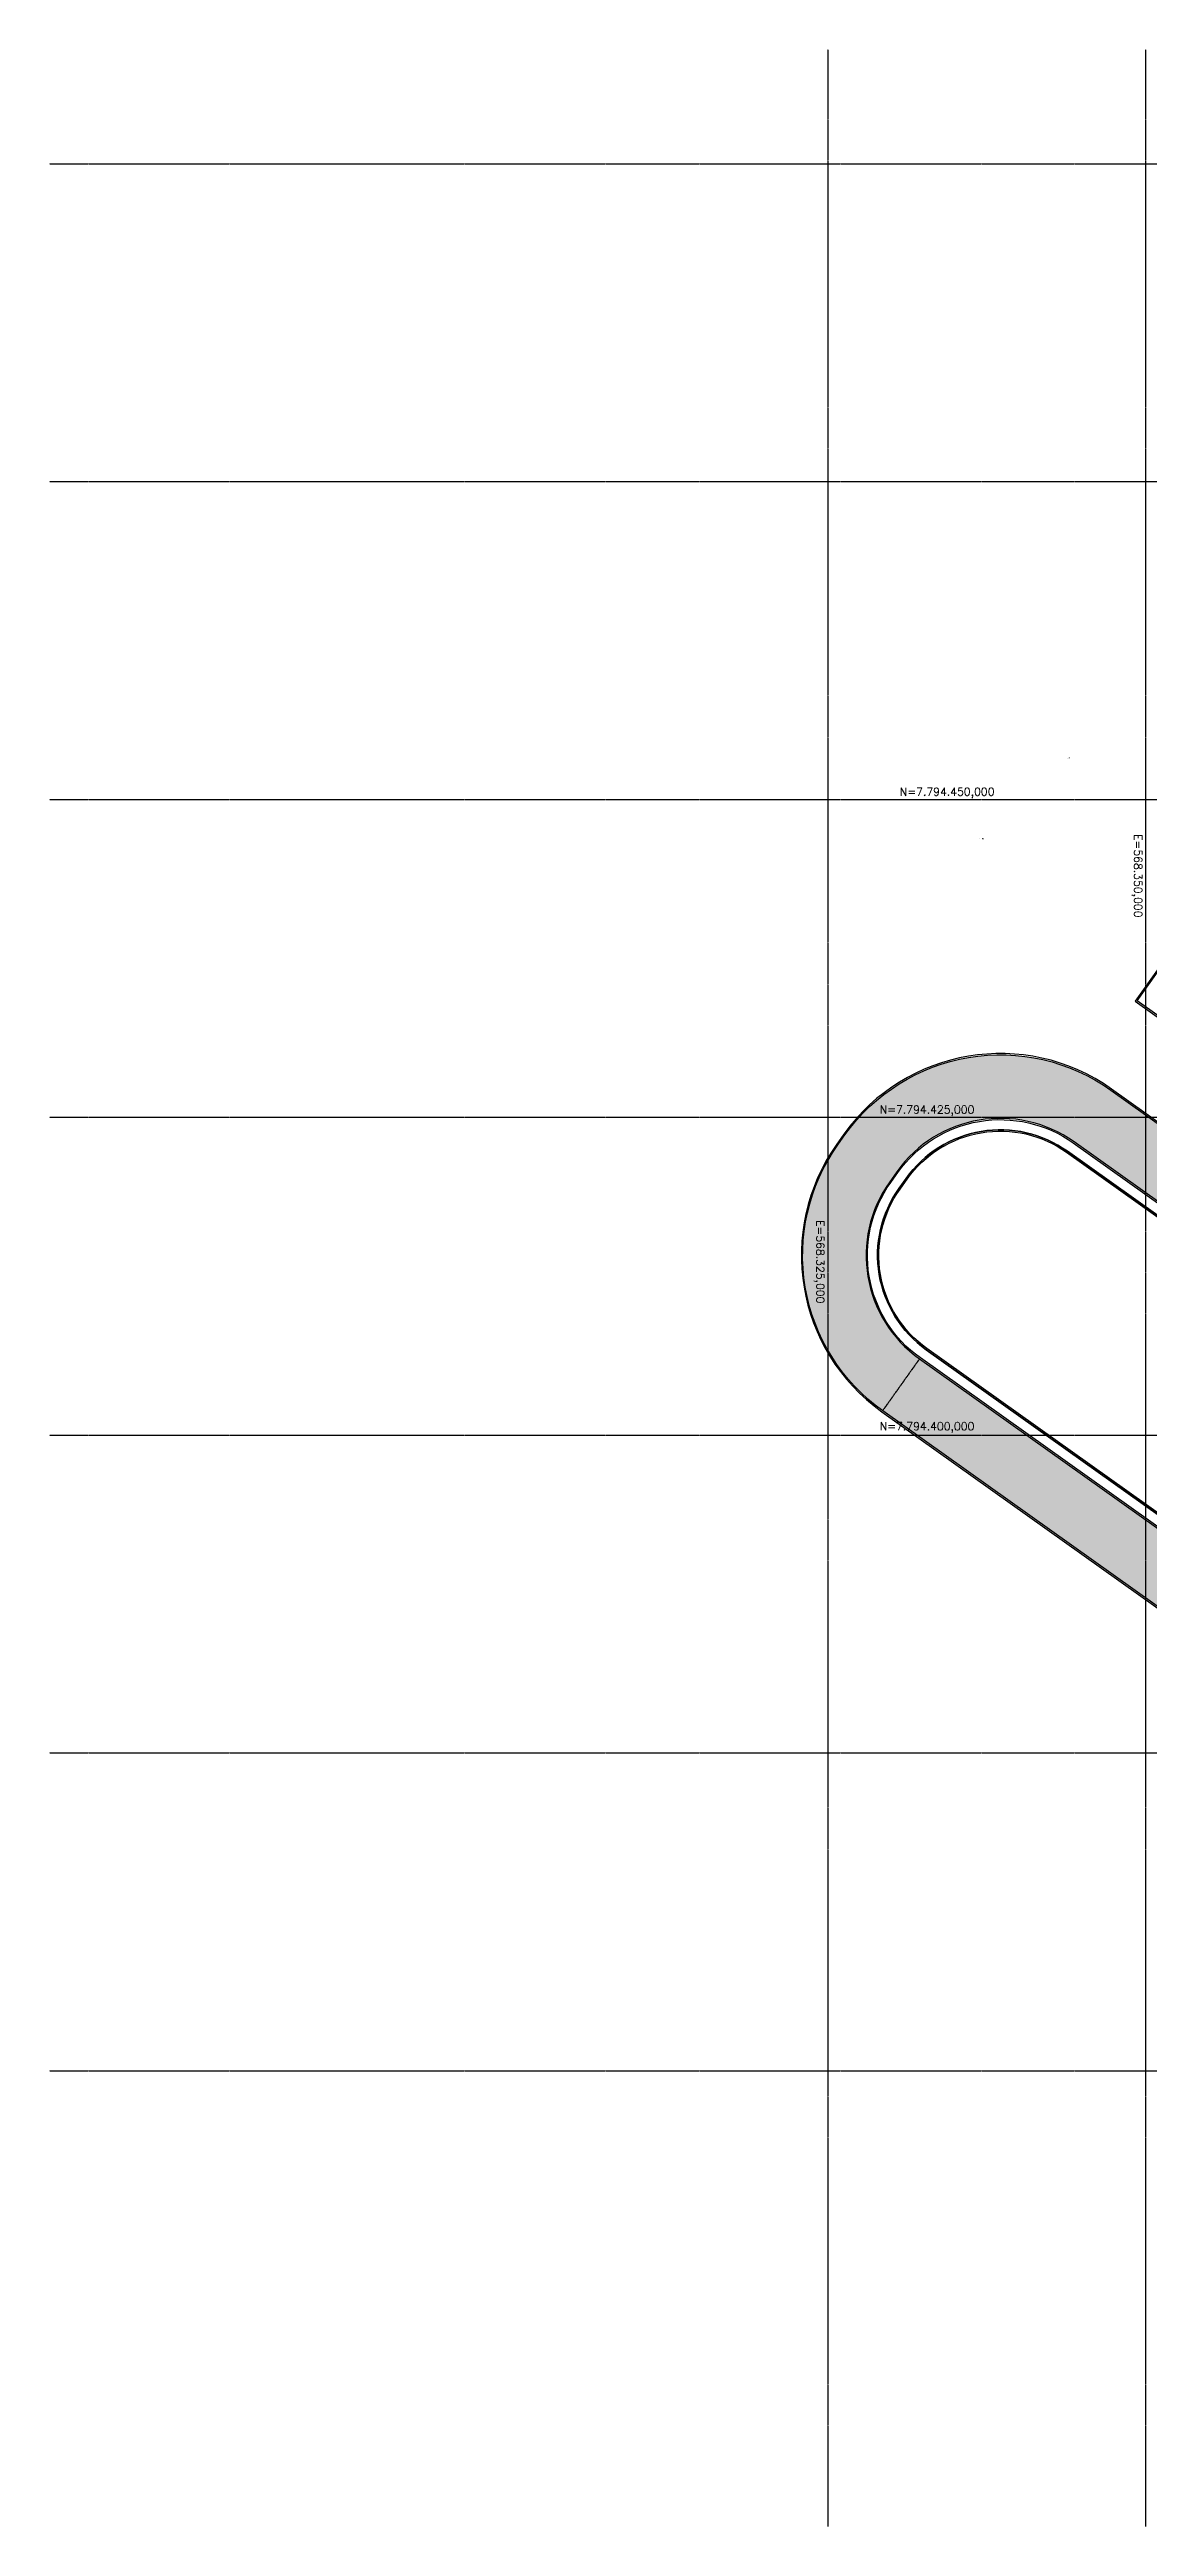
# Model space of a CAD drawing. Header units: millimetres. Extents: x 568263778 to 568582840, y 7794314150 to 7794508983.
# Drawn here: x 568263778 to 568350232, y 7794314150 to 7794508983 of the extents above; entities that cross this region are included whole.
import ezdxf

# ---------------------------------------------------------------- set-up
doc = ezdxf.new("R2010")
doc.units = ezdxf.units.MM
doc.linetypes.add('( Hidden )', pattern=[0.375, 0.25, -0.125])
doc.linetypes.add('CENTER2', pattern=[1.125, 0.75, -0.125, 0.125, -0.125])
for name, color, linetype in [('06-EST-EIXOS', 1, 'CENTER2'), ('11-EST-HACHURAS', 254, 'Continuous'), ('15-EST-FORMAS-VISTA-2', 2, 'Continuous'), ('15-EST-FORMAS-VISTA-3', 3, 'Continuous')]:
    doc.layers.add(name, color=color, linetype=linetype)
doc.styles.add('02 - 1 PARA 250 - 2.5mm', font='romans.shx', dxfattribs={"height": 625})

msp = doc.modelspace()

# ---------------------------------------------------------------- hatches: boundary and pattern name
at = {"layer": '11-EST-HACHURAS'}
h = msp.add_hatch(color=256, dxfattribs=at)
h.dxf.hatch_style = 1
h.paths.add_polyline_path([(568375000, 7794453315.41), (568375000, 7794457310.33, -0.046869222), (568370615.52, 7794457946.28), (568366780.54, 7794459026.04, 0.409131031), (568353696.79, 7794450000), (568357888.13, 7794450000, -0.378048853), (568366074.14, 7794455075.6, -0.008739334), (568369578.05, 7794454082.06), (568370854.44, 7794453770.73, 0.031929259)])
h.paths.add_polyline_path([(568329894.94, 7794449943.75), (568338272.92, 7794449943.75), (568338272.92, 7794451000.3), (568329894.94, 7794451000.3)], flags=9)
h = msp.add_hatch(dxfattribs=at)
h.set_pattern_fill('ANSI31', color=256, scale=250)
h.paths.add_polyline_path([(568349292.72, 7794448149.2), (568349292.72, 7794445190.87), (568349715.34, 7794445190.87), (568349715.34, 7794448149.2)], flags=24)
h.paths.add_polyline_path([(568355236.84, 7794425037.5), (568358588.03, 7794425037.5), (568358588.03, 7794425460.12), (568355236.84, 7794425460.12)], flags=24)
h.paths.add_polyline_path([(568351751.31, 7794450037.5), (568355102.5, 7794450037.5), (568355102.5, 7794450460.12), (568351751.31, 7794450460.12)], flags=24)
edge = h.paths.add_edge_path()
edge.add_arc((568364857.13, 7794447898.74), 7279.77, 80.4149411, 231.6482483)
edge.add_arc((568364857.87, 7794447898.15), 7279.77, 80.3821975, 231.6407765, ccw=False)
edge.add_arc((568339406.93, 7794354352.49), 104193.5, 75.1707524, 75.1735093)
h = msp.add_hatch(color=256, dxfattribs=at)
h.dxf.hatch_style = 1
h.paths.add_polyline_path([(568350000, 7794425000), (568350000, 7794425190.69), (568347273.35, 7794427130.98, 0.379662751), (568327477.84, 7794425000)])
h = msp.add_hatch(color=256, dxfattribs=at)
h.dxf.hatch_style = 1
h.paths.add_polyline_path([(568325000, 7794421574.81, 0.265611827), (568325000, 7794406688.33)])
h.paths.add_polyline_path([(568350267.98, 7794425000), (568350000, 7794425000), (568350000, 7794419053.97), (568375000, 7794401264), (568375000, 7794407400.72)])
h.paths.add_polyline_path([(568375000, 7794407400.72), (568375000, 7794401264), (568376776.29, 7794400000), (568385400.13, 7794400000)])
h.paths.add_polyline_path([(568350000, 7794425000), (568338576.53, 7794424909.46, -0.155861034), (568344374.41, 7794423057.14), (568350000, 7794419053.97)])
h = msp.add_hatch(color=256, dxfattribs=at)
h.dxf.hatch_style = 1
h.paths.add_polyline_path([(568330428.86, 7794420707.34, -0.414213557), (568344374.41, 7794423057.14), (568350000, 7794419053.97), (568350000, 7794425000), (568327477.84, 7794425000, 0.029855741), (568326355.02, 7794423606.27), (568325801.47, 7794422828.38, 0.02481337), (568325000, 7794421574.81), (568325000, 7794406688.33, 0.108698489), (568329326.17, 7794401910.06), (568332225.11, 7794405983.89, -0.414213562), (568329875.31, 7794419929.45)])
h = msp.add_hatch(color=256, dxfattribs=at)
h.dxf.hatch_style = 1
h.paths.add_polyline_path([(568332225.11, 7794405983.89), (568329326.17, 7794401910.06), (568332010.35, 7794400000), (568340634.19, 7794400000)])
h = msp.add_hatch(color=256, dxfattribs=at)
h.dxf.hatch_style = 1
h.paths.add_polyline_path([(568375766.35, 7794375000), (568375000, 7794375000), (568375000, 7794369408.61), (568375986, 7794368706.97), (568378884.94, 7794372780.81)])
h.paths.add_polyline_path([(568375000, 7794375000), (568367142.5, 7794375000), (568375000, 7794369408.61)])
h.paths.add_polyline_path([(568350000, 7794393335.3), (568350000, 7794387198.58), (568367142.5, 7794375000), (568375000, 7794375000), (568375000, 7794375545.33)])
h.paths.add_polyline_path([(568350000, 7794393335.3), (568340634.19, 7794400000), (568332010.35, 7794400000), (568350000, 7794387198.58)])

# ---------------------------------------------------------------- linework, layer by layer
at = {"color": 18, "lineweight": 0, "true_color": 0x000000}
for p, q in [((568343967.47, 7794453239.43), (568343966.22, 7794453239.43)), ((568343976.35, 7794453265.41), (568343975.1, 7794453265.41)), ((568343993.09, 7794453267.56), (568343991.84, 7794453267.56)), ((568343993.09, 7794453268.26), (568344002.84, 7794453268.24)), ((568344002.84, 7794453268.24), (568344004.55, 7794453268.24)), ((568344004.55, 7794453268.24), (568344006.26, 7794453268.24)), ((568344004.55, 7794453267.64), (568344006.26, 7794453267.64)), ((568344006.26, 7794453268.24), (568344007.36, 7794453268.23)), ((568344006.26, 7794453267.64), (568344007.36, 7794453267.63))]:
    msp.add_line(p, q, dxfattribs=at)
msp.add_lwpolyline([(568343859.54, 7794453239.86), (568343859.54, 7794453240.31), (568343859.62, 7794453240.31)], dxfattribs=at)
at = {"layer": '06-EST-EIXOS', "linetype": 'CENTER2', "ltscale": 10}
for p, q in [((568325000, 7794508982.65), (568325000, 7794314150.47)), ((568350000, 7794508982.65), (568350000, 7794314150.47)), ((568263778.26, 7794500000), (568503132.72, 7794500000)), ((568263778.26, 7794475000), (568503132.72, 7794475000)), ((568263778.26, 7794450000), (568503132.72, 7794450000)), ((568263778.26, 7794425000), (568503132.72, 7794425000)), ((568263778.26, 7794400000), (568503132.72, 7794400000)), ((568263778.26, 7794375000), (568503132.72, 7794375000)), ((568263778.26, 7794350000), (568503132.72, 7794350000))]:
    msp.add_line(p, q, dxfattribs=at)
at = {"layer": '11-EST-HACHURAS', "color": 250, "linetype": '( Hidden )', "ltscale": 10}
for p, q in [((568336900.07, 7794446950.73, 721265.65), (568336900.07, 7794446950.73, 721265.65)), ((568336900.07, 7794446950.73, 721265.65), (568336900.07, 7794446950.73, 721265.65)), ((568337156.23, 7794446900.62, 721265.65), (568337151.11, 7794446901.62, 720765.65)), ((568337156.23, 7794446900.62, 721265.65), (568337151.11, 7794446901.62, 720765.65)), ((568337238.2, 7794446884.59, 721265.65), (568337156.23, 7794446900.62, 721265.65)), ((568337238.2, 7794446884.59, 721265.65), (568337156.23, 7794446900.62, 721265.65)), ((568337244.15, 7794446883.43, 720685.65), (568337238.2, 7794446884.59, 721265.65))]:
    msp.add_line(p, q, dxfattribs=at)
for points in [[(568337238.37, 7794446882.86), (568337238.2, 7794446884.59), (568337239.02, 7794446886.13)], [(568329326.17, 7794401910.06), (568332225.11, 7794405983.89)]]:
    msp.add_lwpolyline(points, dxfattribs=at)
at = {"layer": '15-EST-FORMAS-VISTA-3'}
msp.add_lwpolyline([(568352960.73, 7794439435.35), (568349192.77, 7794434140.35), (568396527.2, 7794400457.1)], dxfattribs=at)
for points in [[(568396503.7, 7794400596.56), (568349332.25, 7794434163.84), (568353042.21, 7794439377.37, 0.230418929)], [(568388331.28, 7794398036.93), (568347330.07, 7794427213.34, 0.414183701), (568326273.54, 7794423664.26), (568325720, 7794422886.36, 0.414183702), (568329266.94, 7794401829.47), (568385378.12, 7794361900.82, 0.414213562)], [(568385436.1, 7794361982.29), (568329326.17, 7794401910.06, -0.414213565), (568325801.47, 7794422828.39), (568326355.02, 7794423606.28, -0.414213563), (568347273.35, 7794427130.98), (568388273.35, 7794397955.42, 0.413564212)], [(568385374.41, 7794393881.59), (568344374.41, 7794423057.14, 0.414213559), (568330428.86, 7794420707.34), (568329875.31, 7794419929.45, 0.414213562), (568332225.11, 7794405983.89), (568388335.04, 7794366056.13, 0.413755632)], [(568447653.8, 7794396167.49), (568444443.1, 7794396190.43, 0.070222192), (568442996.37, 7794395994.13), (568422390.67, 7794390755.29, 0.1943033), (568414453.14, 7794385684.31), (568402199.16, 7794368463.97, -0.413755632), (568388393.02, 7794366137.61), (568332284.95, 7794406064.05, -0.41428107), (568329956.79, 7794419871.47), (568330510.34, 7794420649.36, -0.414281066), (568344318.29, 7794422974.34), (568385316.43, 7794393800.11, 0.414213563), (568402887.83, 7794396760.86), (568407660.79, 7794403469.43), (568411581.12, 7794410637.6), (568413279.76, 7794413017.48)], [(568384852.6, 7794393148.29), (568343854.31, 7794422322.63, 0.414281066), (568331162.15, 7794420185.53), (568330608.6, 7794419407.64, 0.41428107), (568332748.78, 7794406715.86), (568388856.33, 7794366789.79, 0.413755632)], [(568447659.51, 7794396967.47), (568444448.12, 7794396990.41, 0.069801995), (568442789.49, 7794396766.98), (568422218.1, 7794391536.87, 0.193796754), (568413801.32, 7794386148.14), (568401547.35, 7794368927.8, -0.413755632), (568388856.33, 7794366789.79), (568332748.78, 7794406715.86, -0.41428107), (568330608.6, 7794419407.64), (568331162.15, 7794420185.53, -0.414281066), (568343854.31, 7794422322.63), (568384852.6, 7794393148.29, 0.414213563), (568403539.64, 7794396297.03), (568408340.02, 7794403044.14), (568412260.26, 7794410212.14), (568413933.85, 7794412562.13)], [(568388914.25, 7794366871.31), (568332806.76, 7794406797.34, -0.41428107), (568330690.08, 7794419349.66), (568331243.63, 7794420127.55, -0.414281066), (568343796.31, 7794422241.17), (568384794.62, 7794393066.82, 0.414213563)]]:
    msp.add_lwpolyline(points, format="xyb", dxfattribs=at)

# ---------------------------------------------------------------- texts
at = {"layer": '15-EST-FORMAS-VISTA-2', "ltscale": 3, "char_height": 625, "attachment_point": 9, "style": '02 - 1 PARA 250 - 2.5mm'}
for s, insert in [('N=7.794.450,000', (568338116.67, 7794450100)), ('N=7.794.425,000', (568336535.11, 7794425100)), ('N=7.794.400,000', (568336535.11, 7794400190.54))]:
    msp.add_mtext(s, dxfattribs=dict(at, insert=insert))
at = {"layer": '15-EST-FORMAS-VISTA-2', "ltscale": 3, "char_height": 625, "attachment_point": 9, "rotation": 270, "style": '02 - 1 PARA 250 - 2.5mm'}
for s, insert in [('E=568.350,000', (568348913.24, 7794440712.77)), ('E=568.325,000', (568323913.24, 7794410352.51))]:
    msp.add_mtext(s, dxfattribs=dict(at, insert=insert))

doc.saveas('drawing.dxf')
